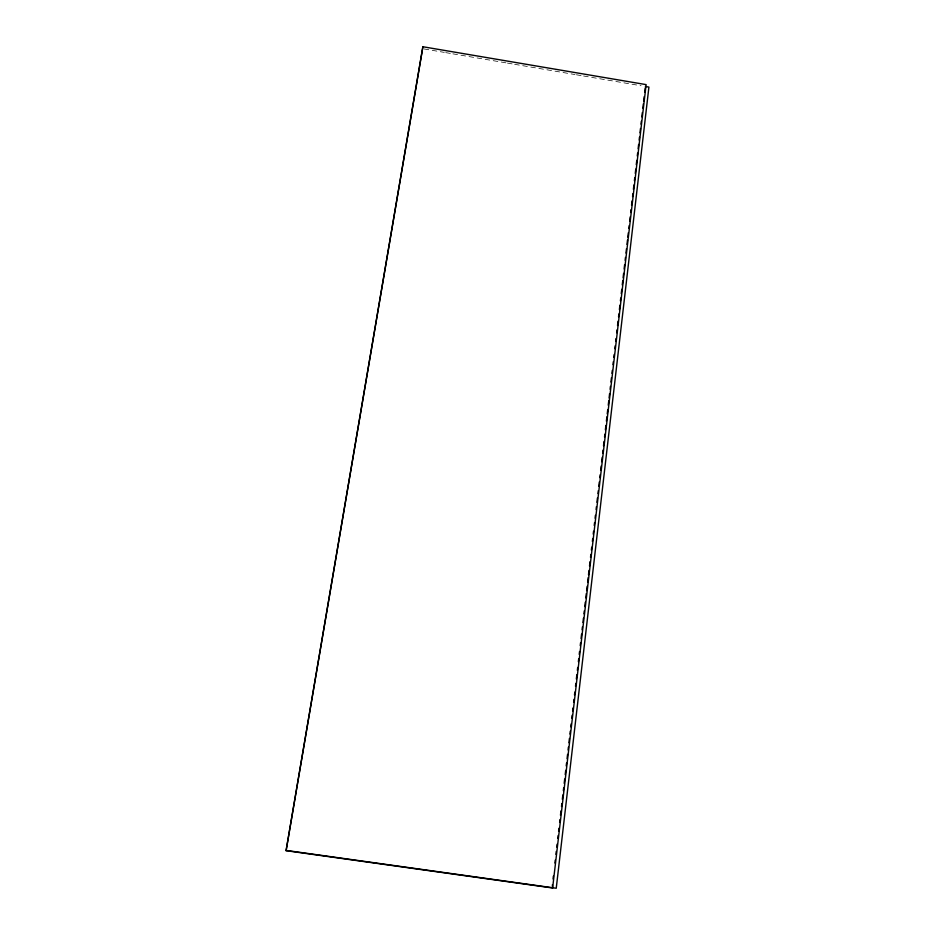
<?xml version="1.0" encoding="UTF-8"?>
<svg xmlns="http://www.w3.org/2000/svg" width="935" height="935" viewBox="0 0 935 935"><rect width="100%" height="100%" fill="white"/><g stroke="black" fill="none" stroke-linecap="round" stroke-linejoin="round"><path stroke-width="0.7" stroke-dasharray="4.67 3.51" d="M424.174 48.971L444.289 52.383M445.726 52.629L451.465 53.599M452.902 53.844L506.057 62.855M507.483 63.101L513.233 64.071M514.671 64.316L575.002 74.543M576.439 74.788L582.178 75.758M583.615 76.004L641.071 85.751"/><path stroke-width="1.4" d="M422.889 46.75L286.087 850.675L552.62 887.981L646.12 84.618L422.889 46.75L286.087 850.675M552.375 884.767L552.62 887.981M553.053 878.97L553.391 876.072M554.911 863.028L555.25 860.13M555.916 854.333L556.255 851.446M556.769 847.098L557.096 844.2M557.774 838.403L558.113 835.504M558.616 831.157L558.955 828.258M559.633 822.461L559.971 819.563M560.474 815.226L560.988 810.879M561.491 806.531L561.83 803.633M562.332 799.285L562.847 794.937M563.349 790.589L563.688 787.691M564.191 783.343L564.693 778.995M565.207 774.659L565.71 770.311M566.213 765.964L566.552 763.065M567.066 758.717L567.568 754.37M568.071 750.022L568.41 747.123M568.912 742.776L569.427 738.44M569.929 734.092L570.268 731.193M570.771 726.846L571.11 723.947M571.788 718.15L572.126 715.252M572.629 710.904L572.968 708.005M573.646 702.22L573.985 699.322M574.487 694.974L574.826 692.075M575.504 686.278L575.843 683.38M576.346 679.032L576.848 674.684M577.362 670.337L577.701 667.438M578.368 661.653L578.707 658.754M579.221 654.406L579.548 651.508M580.226 645.711L580.565 642.812M581.067 638.465L581.582 634.117M582.084 629.781L582.423 626.882M582.926 622.535L583.44 618.187M583.943 613.839L584.282 610.941M584.784 606.593L585.287 602.245M585.801 597.897L586.303 593.55M586.642 590.663L587.145 586.315M587.659 581.967L588.162 577.62M588.501 574.721L589.003 570.373M589.517 566.026L590.02 561.678M590.523 557.33L590.862 554.443M591.364 550.096L591.703 547.197M592.381 541.4L592.72 538.502M593.222 534.154L593.561 531.255M594.239 525.458L594.578 522.56M595.081 518.224L595.42 515.325M596.098 509.528L596.437 506.63M596.939 502.282L597.442 497.934M597.956 493.587L598.295 490.688M598.797 486.34L599.3 481.992M599.814 477.656L600.141 474.758M600.656 470.41L601.158 466.062M601.661 461.715L602.175 457.367M602.678 453.019L603.017 450.121M603.519 445.773L604.033 441.437M604.536 437.089L604.875 434.191M605.377 429.843L605.892 425.495M606.394 421.147L606.897 416.8M607.236 413.901L607.738 409.553M608.253 405.217L608.755 400.87M609.094 397.971L609.597 393.623M610.111 389.276L610.438 386.377M610.952 382.029L611.455 377.682M611.957 373.334L612.296 370.435M612.974 364.65L613.313 361.751M613.816 357.404L614.155 354.505M614.833 348.708L615.172 345.81M615.674 341.462L616.013 338.563M616.691 332.767L617.03 329.88M617.532 325.532L618.035 321.184M618.549 316.836L618.888 313.938M619.391 309.59L619.893 305.242M620.408 300.895L620.746 297.996M621.249 293.66L621.752 289.312M622.254 284.965L622.768 280.617M623.107 277.718L623.61 273.371M624.112 269.023L624.627 264.675M625.129 260.327L625.468 257.441M625.971 253.093L626.485 248.745M626.988 244.397L627.49 240.05M627.829 237.151L628.332 232.803M628.846 228.456L629.185 225.557M629.687 221.209L630.19 216.873M630.704 212.525L631.043 209.627M631.546 205.279L632.048 200.931M632.563 196.584L632.89 193.685M633.404 189.338L633.907 184.99M634.409 180.654L634.748 177.755M635.262 173.407L635.765 169.06M636.267 164.712L636.782 160.364M637.284 156.016L637.623 153.118M638.126 148.77L638.628 144.434M639.143 140.086L639.482 137.188M639.984 132.84L640.487 128.492M641.001 124.145L641.34 121.246M641.842 116.898L642.345 112.551M642.859 108.215L643.362 103.867M643.701 100.968L644.203 96.621M644.706 92.273L645.22 87.925M286.344 850.464L556.243 888.25L648.913 87.072L645.384 86.476"/></g></svg>
